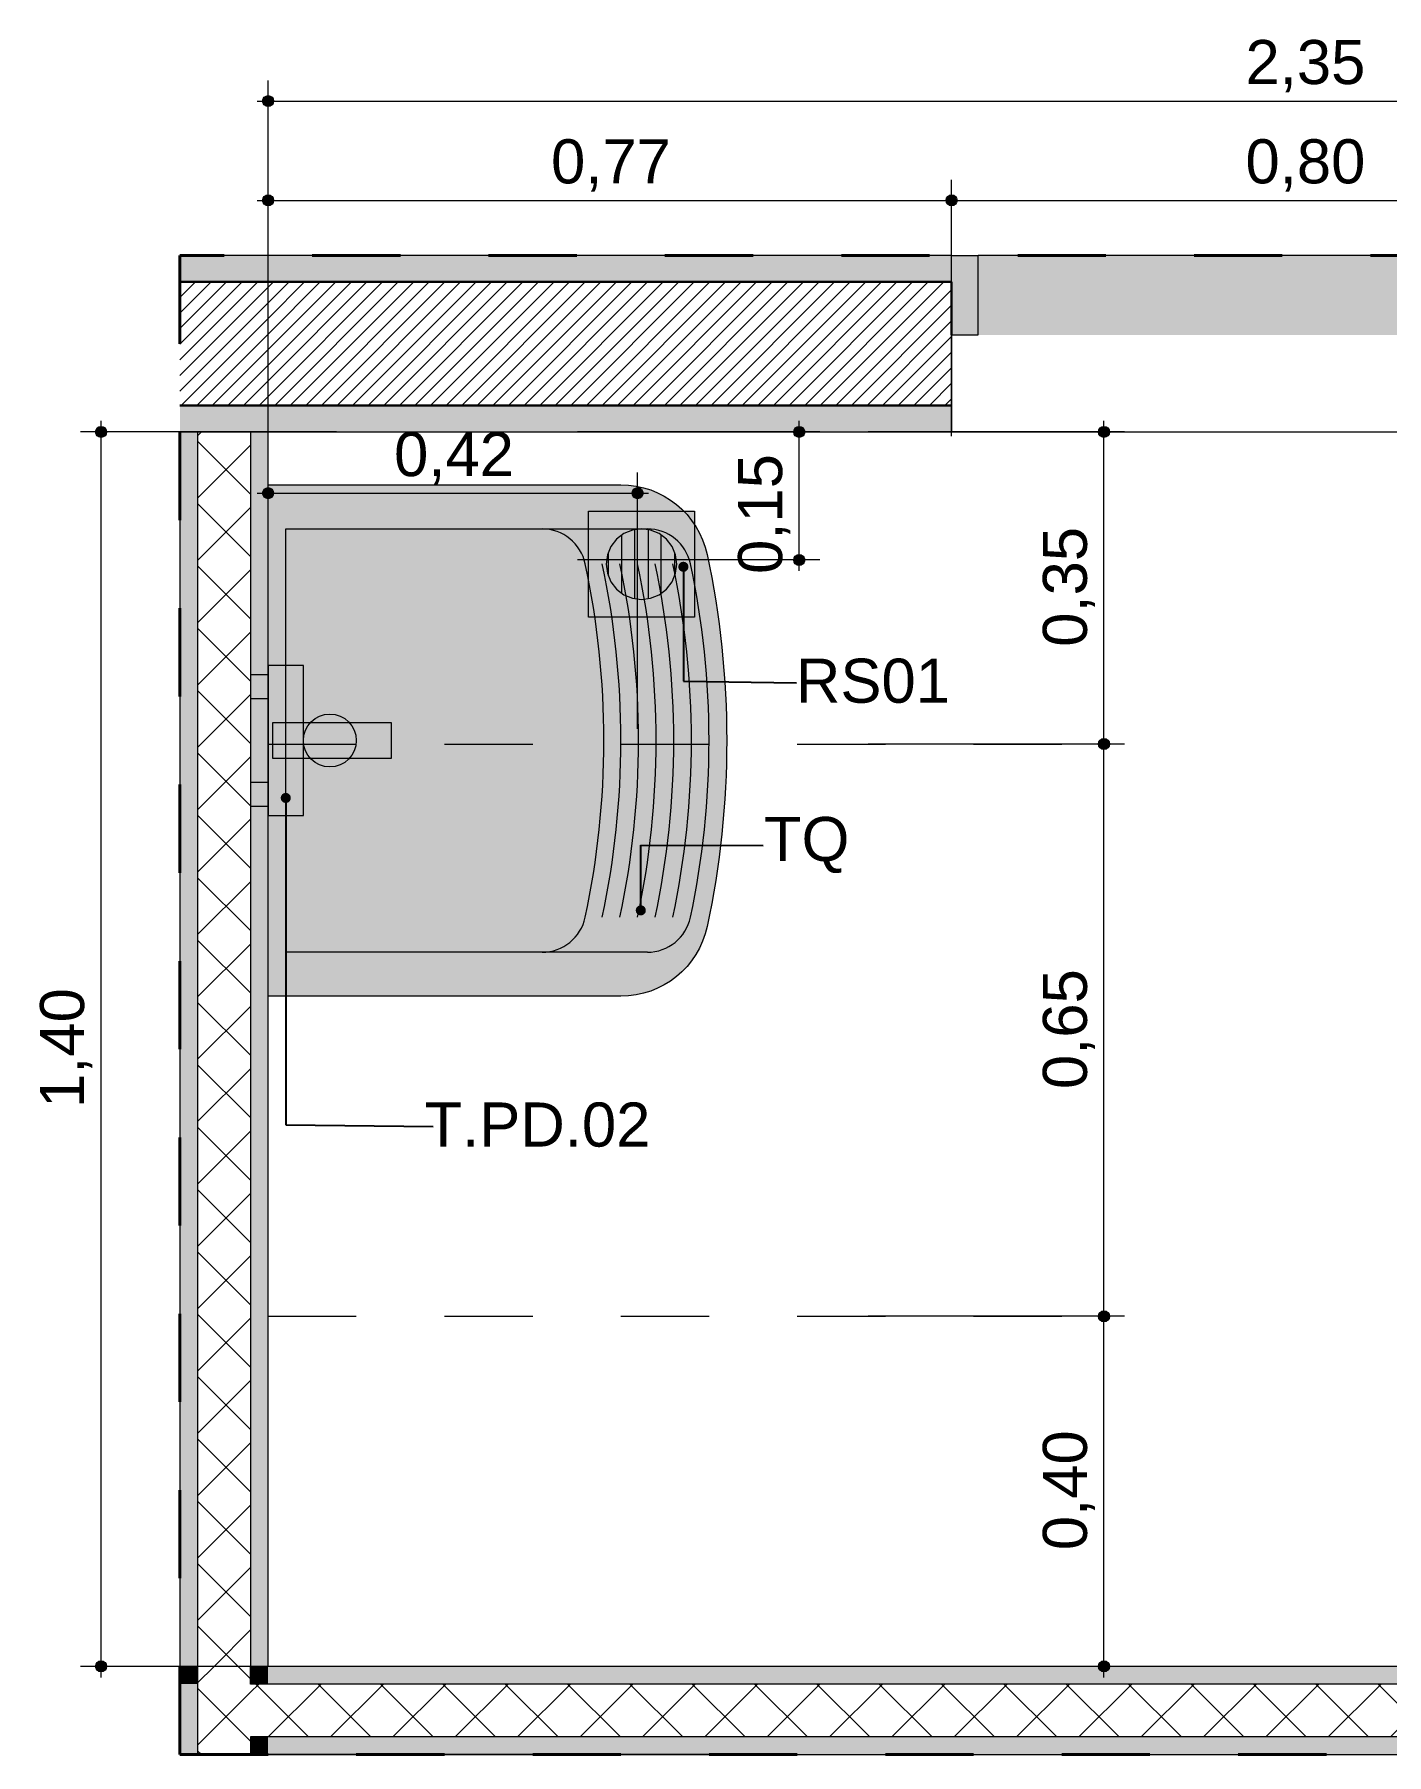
# Model space of a CAD drawing. Header units: metres. Extents: x -1.9 to 95.3, y -2.2 to 2.5.
# Drawn here: x 62.108 to 63.641, y -2.225 to -0.274 of the extents above; entities that cross this region are included whole.
import ezdxf

# ---------------------------------------------------------------- set-up
doc = ezdxf.new("R2010")
doc.units = ezdxf.units.M
doc.header["$MEASUREMENT"] = 0
doc.linetypes.add('Dashed', pattern=[0.035, 0.0225, -0.0125])
for name, color, linetype, lineweight in [('0_Caneta_No__1', 7, 'Continuous', 40), ('NOTAS-DETALHAMENTO.EXEC_Caneta_No__1', 7, 'Continuous', 40), ('NOTAS-DETALHAMENTO.EXEC_Caneta_No__241', 7, 'Continuous', 13), ('PAREDE CONSTRUIR_Caneta_No__241', 7, 'Continuous', 13), ('PAREDE CONSTRUIR_Caneta_No__255', 255, 'Continuous', 0), ('PAREDE CONSTRUIR_Caneta_No__3', 7, 'Continuous', 30), ('PAREDE CONSTRUIR_Caneta_No__83', 84, 'Continuous', 0), ('PAREDE CONSTRUIR_Caneta_No__91', 255, 'Continuous', 0)]:
    doc.layers.add(name, color=color, linetype=linetype, lineweight=lineweight)
for name, color, linetype, lineweight, true_color in [('0_Caneta_No__167', 7, 'Continuous', 0, 0x0035d5), ('0_Caneta_No__25', 7, 'Continuous', 13, 0x982312), ('EIXO HIDRÁULICO - Executivo.EXEC_Caneta_No__167', 7, 'Continuous', 0, 0x0035d5), ('LOUCAS-METAIS.ARQ_Caneta_No__13', 7, 'Continuous', 0, 0xaaaaaa), ('LOUCAS-METAIS.ARQ_Caneta_No__16', 7, 'Continuous', 0, 0xc9c9c9), ('LOUCAS-METAIS.ARQ_Caneta_No__18', 7, 'Continuous', 0, 0xdfdfdf), ('RALO_Caneta_No__19', 7, 'Continuous', 0, 0xe9e9e9), ('RALO_Caneta_No__96', 7, 'Continuous', 0, 0xb6b6b6)]:
    doc.layers.add(name, color=color, linetype=linetype, lineweight=lineweight, true_color=true_color)
doc.styles.add('GENERATED_STYLE_1', font='arial.ttf')
doc.dimstyles.new('GENERATED_STYLE__1', dxfattribs={"dimtxt": 0.05, "dimasz": 0.02375, "dimexe": 0.18, "dimexo": 0.267183, "dimgap": 0, "dimtad": 1, "dimtih": 1, "dimtoh": 1, "dimzin": 0, "dimdsep": 46, "dimtxsty": 'GENERATED_STYLE_1', "dimblk": 'ARROWHEAD_11', "dimblk1": 'ARROWHEAD_11', "dimblk2": 'ARROWHEAD_11', "dimcen": 0.09, "dimclrd": 256, "dimclre": 256, "dimclrt": 256, "dimadec": 0, "dimazin": 0, "dimtfac": 1, "dimtdec": 4, "dimtmove": 0, "dimatfit": 3, "dimfxl": 0, "dimtolj": 1, "dimtzin": 0, "dimarcsym": 0})
doc.dimstyles.new('GENERATED_STYLE__11', dxfattribs={"dimtxt": 0.05, "dimasz": 0.02375, "dimexe": 0.18, "dimexo": 0.0625, "dimgap": 0, "dimtad": 1, "dimzin": 0, "dimdsep": 46, "dimtxsty": 'GENERATED_STYLE_1', "dimblk": 'ARROWHEAD_11', "dimblk1": 'ARROWHEAD_11', "dimblk2": 'ARROWHEAD_11', "dimcen": 0.09, "dimclrd": 256, "dimclre": 256, "dimclrt": 256, "dimadec": 0, "dimazin": 0, "dimtfac": 1, "dimtdec": 4, "dimtmove": 2, "dimatfit": 3, "dimfxl": 0, "dimtolj": 1, "dimtzin": 0, "dimarcsym": 0})
doc.dimstyles.new('GENERATED_STYLE__2', dxfattribs={"dimtxt": 0.05, "dimasz": 0.02375, "dimexe": 0.18, "dimexo": 0.267183, "dimgap": 0, "dimtad": 1, "dimzin": 0, "dimdsep": 46, "dimtxsty": 'GENERATED_STYLE_1', "dimblk": 'ARROWHEAD_11', "dimblk1": 'ARROWHEAD_11', "dimblk2": 'ARROWHEAD_11', "dimcen": 0.09, "dimclrd": 256, "dimclre": 256, "dimclrt": 256, "dimadec": 0, "dimazin": 0, "dimtfac": 1, "dimtdec": 4, "dimtmove": 0, "dimatfit": 3, "dimfxl": 0, "dimtolj": 1, "dimtzin": 0, "dimarcsym": 0})
doc.dimstyles.new('GENERATED_STYLE__3', dxfattribs={"dimtxt": 0.05, "dimasz": 0.02375, "dimexe": 0.18, "dimexo": 0.267183, "dimgap": 0, "dimtad": 1, "dimzin": 0, "dimdsep": 46, "dimtxsty": 'GENERATED_STYLE_1', "dimblk": 'ARROWHEAD_11', "dimblk1": 'ARROWHEAD_11', "dimblk2": 'ARROWHEAD_11', "dimcen": 0.09, "dimclrd": 256, "dimclre": 256, "dimclrt": 256, "dimadec": 0, "dimazin": 0, "dimtfac": 1, "dimtdec": 4, "dimtmove": 0, "dimatfit": 3, "dimfxl": 0, "dimtolj": 1, "dimtzin": 0, "dimarcsym": 0})
doc.dimstyles.new('GENERATED_STYLE__6', dxfattribs={"dimtxt": 0.18, "dimasz": 0.0228, "dimexe": 0.18, "dimexo": 0.0625, "dimgap": 0, "dimtad": 0, "dimtih": 1, "dimtoh": 1, "dimdec": 4, "dimzin": 0, "dimdsep": 46, "dimcen": 0.09, "dimadec": 0, "dimazin": 0, "dimtfac": 1, "dimtdec": 4, "dimtmove": 0, "dimatfit": 3, "dimldrblk": 'ARROWHEAD_11', "dimfxl": 0, "dimtolj": 1, "dimtzin": 0, "dimarcsym": 0})
pattern_1 = [(45, (63.59803, -1.475044), (-0.0353553, 0.0353553), []), (135, (63.59803, -1.475044), (0.0353553, 0.0353553), [])]
pattern_2 = [(45, (63.59803, -1.475044), (-0.00883883, 0.00883883), [])]

# ---------------------------------------------------------------- blocks, each defined once
blk = doc.blocks.new('*D228', base_point=(63.598, -1.475))
at = {"layer": '0_Caneta_No__167', "linetype": 'Continuous', "lineweight": 0, "true_color": 0x0035d5}
for points in [[(63.3146, -1.728), (63.3151, -1.7303), (63.3164, -1.7324), (63.3184, -1.7337), (63.3208, -1.7342), (63.3232, -1.7337), (63.3252, -1.7324), (63.3266, -1.7303), (63.3271, -1.728), (63.3266, -1.7256), (63.3252, -1.7235), (63.3232, -1.7222), (63.3208, -1.7217), (63.3184, -1.7222), (63.3164, -1.7235), (63.3151, -1.7256)], [(63.3146, -2.125), (63.3151, -2.1274), (63.3164, -2.1294), (63.3184, -2.1308), (63.3208, -2.1312), (63.3232, -2.1308), (63.3252, -2.1294), (63.3266, -2.1274), (63.3271, -2.125), (63.3266, -2.1226), (63.3252, -2.1206), (63.3232, -2.1192), (63.3208, -2.1187), (63.3184, -2.1192), (63.3164, -2.1206), (63.3151, -2.1226)]]:
    blk.add_hatch(color=162, dxfattribs=at).paths.add_polyline_path(points)
at = {"layer": '0_Caneta_No__167', "color": 162, "linetype": 'Continuous', "lineweight": 0, "true_color": 0x0035d5}
for p, q in [((63.3146, -1.728), (63.0536, -1.728)), ((63.3208, -2.1187), (63.3208, -1.7342)), ((63.3443, -1.728), (63.3271, -1.728)), ((63.3146, -2.125), (63.0536, -2.125)), ((63.3443, -2.125), (63.3271, -2.125)), ((63.3208, -2.1375), (63.3208, -2.1312))]:
    blk.add_line(p, q, dxfattribs=at)
for centre in [(63.3208, -1.728), (63.3208, -2.125)]:
    blk.add_circle(centre, 0.00625, dxfattribs=at)
at = {"layer": '0_Caneta_No__167', "color": 162, "lineweight": 0, "true_color": 0x0035d5, "insert": (63.3108, -1.9932), "char_height": 0.05, "attachment_point": 7, "rotation": 90, "style": 'GENERATED_STYLE_1'}
blk.add_mtext('\\A1;{\\pql;\\fArial|b0|i0|c0|p0;\\W1.000000;0,40}', dxfattribs=at)
blk = doc.blocks.new('ARROWHEAD_11')
at = {"color": 0, "linetype": 'Continuous', "lineweight": 0}
blk.add_line((0, 0), (-1, 0), dxfattribs=at)
at = {"color": 0, "linetype": 'Continuous', "lineweight": 0, "const_width": 0.25, "flags": 128}
blk.add_lwpolyline([(-0.125, 0, 1), (0.125, 0, 1)], format="xyb", close=True, dxfattribs=at)
blk = doc.blocks.new('*D229', base_point=(63.598, -1.475))
at = {"layer": '0_Caneta_No__167', "linetype": 'Continuous', "lineweight": 0, "true_color": 0x0035d5}
for points in [[(63.3146, -1.0791), (63.3151, -1.0815), (63.3164, -1.0835), (63.3184, -1.0849), (63.3208, -1.0853), (63.3232, -1.0849), (63.3252, -1.0835), (63.3266, -1.0815), (63.3271, -1.0791), (63.3266, -1.0767), (63.3252, -1.0747), (63.3232, -1.0733), (63.3208, -1.0728), (63.3184, -1.0733), (63.3164, -1.0747), (63.3151, -1.0767)], [(63.3146, -1.728), (63.3151, -1.7303), (63.3164, -1.7324), (63.3184, -1.7337), (63.3208, -1.7342), (63.3232, -1.7337), (63.3252, -1.7324), (63.3266, -1.7303), (63.3271, -1.728), (63.3266, -1.7256), (63.3252, -1.7235), (63.3232, -1.7222), (63.3208, -1.7217), (63.3184, -1.7222), (63.3164, -1.7235), (63.3151, -1.7256)]]:
    blk.add_hatch(color=162, dxfattribs=at).paths.add_polyline_path(points)
at = {"layer": '0_Caneta_No__167', "color": 162, "linetype": 'Continuous', "lineweight": 0, "true_color": 0x0035d5}
for p, q in [((63.3146, -1.0791), (63.0536, -1.0791)), ((63.3208, -1.7217), (63.3208, -1.0853)), ((63.3443, -1.0791), (63.3271, -1.0791)), ((63.3146, -1.728), (63.0536, -1.728)), ((63.3443, -1.728), (63.3271, -1.728))]:
    blk.add_line(p, q, dxfattribs=at)
for centre in [(63.3208, -1.0791), (63.3208, -1.728)]:
    blk.add_circle(centre, 0.00625, dxfattribs=at)
at = {"layer": '0_Caneta_No__167', "color": 162, "lineweight": 0, "true_color": 0x0035d5, "insert": (63.3108, -1.4703), "char_height": 0.05, "attachment_point": 7, "rotation": 90, "style": 'GENERATED_STYLE_1'}
blk.add_mtext('\\A1;{\\pql;\\fArial|b0|i0|c0|p0;\\W1.000000;0,65}', dxfattribs=at)
blk = doc.blocks.new('*D230', base_point=(63.598, -1.475))
at = {"layer": '0_Caneta_No__167', "linetype": 'Continuous', "lineweight": 0, "true_color": 0x0035d5}
for points in [[(63.3146, -0.7251), (63.3151, -0.7275), (63.3164, -0.7295), (63.3184, -0.7309), (63.3208, -0.7313), (63.3232, -0.7309), (63.3252, -0.7295), (63.3266, -0.7275), (63.3271, -0.7251), (63.3266, -0.7227), (63.3252, -0.7207), (63.3232, -0.7193), (63.3208, -0.7188), (63.3184, -0.7193), (63.3164, -0.7207), (63.3151, -0.7227)], [(63.3146, -1.0791), (63.3151, -1.0815), (63.3164, -1.0835), (63.3184, -1.0849), (63.3208, -1.0853), (63.3232, -1.0849), (63.3252, -1.0835), (63.3266, -1.0815), (63.3271, -1.0791), (63.3266, -1.0767), (63.3252, -1.0747), (63.3232, -1.0733), (63.3208, -1.0728), (63.3184, -1.0733), (63.3164, -1.0747), (63.3151, -1.0767)]]:
    blk.add_hatch(color=162, dxfattribs=at).paths.add_polyline_path(points)
at = {"layer": '0_Caneta_No__167', "color": 162, "linetype": 'Continuous', "lineweight": 0, "true_color": 0x0035d5}
for p, q in [((63.3208, -0.7188), (63.3208, -0.7126)), ((63.3146, -0.7251), (63.0536, -0.7251)), ((63.3208, -1.0728), (63.3208, -0.7313)), ((63.3443, -0.7251), (63.3271, -0.7251)), ((63.3146, -1.0791), (63.0536, -1.0791)), ((63.3443, -1.0791), (63.3271, -1.0791))]:
    blk.add_line(p, q, dxfattribs=at)
for centre in [(63.3208, -0.7251), (63.3208, -1.0791)]:
    blk.add_circle(centre, 0.00625, dxfattribs=at)
at = {"layer": '0_Caneta_No__167', "color": 162, "lineweight": 0, "true_color": 0x0035d5, "insert": (63.3108, -0.9688), "char_height": 0.05, "attachment_point": 7, "rotation": 90, "style": 'GENERATED_STYLE_1'}
blk.add_mtext('\\A1;{\\pql;\\fArial|b0|i0|c0|p0;\\W1.000000;0,35}', dxfattribs=at)
blk = doc.blocks.new('*D231', base_point=(63.598, -1.475))
at = {"layer": '0_Caneta_No__25', "linetype": 'Continuous', "lineweight": 13, "true_color": 0x982312}
for points in [[(62.1773, -0.7251), (62.1778, -0.7275), (62.1791, -0.7295), (62.1812, -0.7309), (62.1836, -0.7313), (62.1859, -0.7309), (62.188, -0.7295), (62.1893, -0.7275), (62.1898, -0.7251), (62.1893, -0.7227), (62.188, -0.7207), (62.1859, -0.7193), (62.1836, -0.7188), (62.1812, -0.7193), (62.1791, -0.7207), (62.1778, -0.7227)], [(62.1773, -2.125), (62.1778, -2.1274), (62.1791, -2.1294), (62.1812, -2.1308), (62.1836, -2.1312), (62.1859, -2.1308), (62.188, -2.1294), (62.1893, -2.1274), (62.1898, -2.125), (62.1893, -2.1226), (62.188, -2.1206), (62.1859, -2.1192), (62.1836, -2.1187), (62.1812, -2.1192), (62.1791, -2.1206), (62.1778, -2.1226)]]:
    blk.add_hatch(color=24, dxfattribs=at).paths.add_polyline_path(points)
at = {"layer": '0_Caneta_No__25', "color": 24, "linetype": 'Continuous', "lineweight": 13, "true_color": 0x982312}
for p, q in [((62.1836, -0.7188), (62.1836, -0.7126)), ((62.1773, -0.7251), (62.1601, -0.7251)), ((62.1836, -2.1187), (62.1836, -0.7313)), ((62.4507, -0.7251), (62.1898, -0.7251)), ((62.1773, -2.125), (62.1601, -2.125)), ((62.4507, -2.125), (62.1898, -2.125)), ((62.1836, -2.1375), (62.1836, -2.1312))]:
    blk.add_line(p, q, dxfattribs=at)
for centre in [(62.1836, -0.7251), (62.1836, -2.125)]:
    blk.add_circle(centre, 0.00625, dxfattribs=at)
at = {"layer": '0_Caneta_No__25', "color": 24, "lineweight": 13, "true_color": 0x982312, "insert": (62.1736, -1.4918), "char_height": 0.05, "attachment_point": 7, "rotation": 90, "style": 'GENERATED_STYLE_1'}
blk.add_mtext('\\A1;{\\pql;\\fArial|b0|i0|c0|p0;\\W1.000000;1,40}', dxfattribs=at)
blk = doc.blocks.new('*D232', base_point=(63.598, -1.475))
at = {"layer": '0_Caneta_No__25', "linetype": 'Continuous', "lineweight": 13, "true_color": 0x982312}
for points in [[(62.3668, -0.4626), (62.3673, -0.465), (62.3686, -0.467), (62.3706, -0.4684), (62.373, -0.4689), (62.3754, -0.4684), (62.3774, -0.467), (62.3788, -0.465), (62.3793, -0.4626), (62.3788, -0.4602), (62.3774, -0.4582), (62.3754, -0.4568), (62.373, -0.4564), (62.3706, -0.4568), (62.3686, -0.4582), (62.3673, -0.4602)], [(63.1418, -0.4626), (63.1423, -0.465), (63.1436, -0.467), (63.1456, -0.4684), (63.148, -0.4689), (63.1504, -0.4684), (63.1524, -0.467), (63.1538, -0.465), (63.1543, -0.4626), (63.1538, -0.4602), (63.1524, -0.4582), (63.1504, -0.4568), (63.148, -0.4564), (63.1456, -0.4568), (63.1436, -0.4582), (63.1423, -0.4602)]]:
    blk.add_hatch(color=24, dxfattribs=at).paths.add_polyline_path(points)
at = {"layer": '0_Caneta_No__25', "color": 24, "linetype": 'Continuous', "lineweight": 13, "true_color": 0x982312}
for p, q in [((62.373, -0.4564), (62.373, -0.4392)), ((63.148, -0.4564), (63.148, -0.4392)), ((62.3605, -0.4626), (62.3668, -0.4626)), ((62.3793, -0.4626), (63.1418, -0.4626)), ((62.373, -0.7298), (62.373, -0.4689)), ((63.148, -0.7298), (63.148, -0.4689))]:
    blk.add_line(p, q, dxfattribs=at)
for centre in [(62.373, -0.4626), (63.148, -0.4626)]:
    blk.add_circle(centre, 0.00625, dxfattribs=at)
at = {"layer": '0_Caneta_No__25', "color": 24, "lineweight": 13, "true_color": 0x982312, "insert": (62.6938, -0.4526), "char_height": 0.05, "attachment_point": 7, "style": 'GENERATED_STYLE_1'}
blk.add_mtext('\\A1;{\\pql;\\fArial|b0|i0|c0|p0;\\W1.000000;0,77}', dxfattribs=at)
blk = doc.blocks.new('*D233', base_point=(63.598, -1.475))
at = {"layer": '0_Caneta_No__25', "linetype": 'Continuous', "lineweight": 13, "true_color": 0x982312}
for points in [[(63.1418, -0.4626), (63.1423, -0.465), (63.1436, -0.467), (63.1456, -0.4684), (63.148, -0.4689), (63.1504, -0.4684), (63.1524, -0.467), (63.1538, -0.465), (63.1543, -0.4626), (63.1538, -0.4602), (63.1524, -0.4582), (63.1504, -0.4568), (63.148, -0.4564), (63.1456, -0.4568), (63.1436, -0.4582), (63.1423, -0.4602)], [(63.9418, -0.4626), (63.9423, -0.465), (63.9436, -0.467), (63.9456, -0.4684), (63.948, -0.4689), (63.9504, -0.4684), (63.9524, -0.467), (63.9538, -0.465), (63.9543, -0.4626), (63.9538, -0.4602), (63.9524, -0.4582), (63.9504, -0.4568), (63.948, -0.4564), (63.9456, -0.4568), (63.9436, -0.4582), (63.9423, -0.4602)]]:
    blk.add_hatch(color=24, dxfattribs=at).paths.add_polyline_path(points)
at = {"layer": '0_Caneta_No__25', "color": 24, "linetype": 'Continuous', "lineweight": 13, "true_color": 0x982312}
for p, q in [((63.948, -0.4564), (63.948, -0.4392)), ((63.1543, -0.4626), (63.9418, -0.4626)), ((63.948, -0.7298), (63.948, -0.4689))]:
    blk.add_line(p, q, dxfattribs=at)
blk.add_circle((63.948, -0.4626), 0.00625, dxfattribs=at)
at = {"layer": '0_Caneta_No__25', "color": 24, "lineweight": 13, "true_color": 0x982312, "insert": (63.4813, -0.4526), "char_height": 0.05, "attachment_point": 7, "style": 'GENERATED_STYLE_1'}
blk.add_mtext('\\A1;{\\pql;\\fArial|b0|i0|c0|p0;\\W1.000000;0,80}', dxfattribs=at)
blk = doc.blocks.new('*D235', base_point=(63.598, -1.475))
at = {"layer": '0_Caneta_No__25', "linetype": 'Continuous', "lineweight": 13, "true_color": 0x982312}
for points in [[(62.3668, -0.35), (62.3673, -0.3524), (62.3686, -0.3544), (62.3706, -0.3558), (62.373, -0.3562), (62.3754, -0.3558), (62.3774, -0.3544), (62.3788, -0.3524), (62.3793, -0.35), (62.3788, -0.3476), (62.3774, -0.3456), (62.3754, -0.3442), (62.373, -0.3437), (62.3706, -0.3442), (62.3686, -0.3456), (62.3673, -0.3476)], [(64.7168, -0.35), (64.7173, -0.3524), (64.7186, -0.3544), (64.7206, -0.3558), (64.723, -0.3562), (64.7254, -0.3558), (64.7274, -0.3544), (64.7288, -0.3524), (64.7293, -0.35), (64.7288, -0.3476), (64.7274, -0.3456), (64.7254, -0.3442), (64.723, -0.3437), (64.7206, -0.3442), (64.7186, -0.3456), (64.7173, -0.3476)]]:
    blk.add_hatch(color=24, dxfattribs=at).paths.add_polyline_path(points)
at = {"layer": '0_Caneta_No__25', "color": 24, "linetype": 'Continuous', "lineweight": 13, "true_color": 0x982312}
for p, q in [((62.373, -0.3437), (62.373, -0.3266)), ((64.723, -0.3437), (64.723, -0.3266)), ((62.3605, -0.35), (62.3668, -0.35)), ((62.3793, -0.35), (64.7168, -0.35)), ((64.7293, -0.35), (64.7355, -0.35)), ((62.373, -0.6172), (62.373, -0.3562)), ((64.723, -0.6172), (64.723, -0.3562))]:
    blk.add_line(p, q, dxfattribs=at)
for centre in [(62.373, -0.35), (64.723, -0.35)]:
    blk.add_circle(centre, 0.00625, dxfattribs=at)
at = {"layer": '0_Caneta_No__25', "color": 24, "lineweight": 13, "true_color": 0x982312, "insert": (63.4813, -0.34), "char_height": 0.05, "attachment_point": 7, "style": 'GENERATED_STYLE_1'}
blk.add_mtext('\\A1;{\\pql;\\fArial|b0|i0|c0|p0;\\W1.000000;2,35}', dxfattribs=at)
blk = doc.blocks.new('*D240', base_point=(63.598, -1.475))
at = {"layer": '0_Caneta_No__25', "linetype": 'Continuous', "lineweight": 13, "true_color": 0x982312}
for points in [[(62.9689, -0.7251), (62.9694, -0.7275), (62.9708, -0.7295), (62.9728, -0.7309), (62.9752, -0.7313), (62.9776, -0.7309), (62.9796, -0.7295), (62.981, -0.7275), (62.9814, -0.7251), (62.981, -0.7227), (62.9796, -0.7207), (62.9776, -0.7193), (62.9752, -0.7188), (62.9728, -0.7193), (62.9708, -0.7207), (62.9694, -0.7227)], [(62.9689, -0.8703), (62.9694, -0.8727), (62.9708, -0.8747), (62.9728, -0.8761), (62.9752, -0.8766), (62.9776, -0.8761), (62.9796, -0.8747), (62.981, -0.8727), (62.9814, -0.8703), (62.981, -0.8679), (62.9796, -0.8659), (62.9776, -0.8645), (62.9752, -0.8641), (62.9728, -0.8645), (62.9708, -0.8659), (62.9694, -0.8679)]]:
    blk.add_hatch(color=24, dxfattribs=at).paths.add_polyline_path(points)
at = {"layer": '0_Caneta_No__25', "color": 24, "linetype": 'Continuous', "lineweight": 13, "true_color": 0x982312}
for p, q in [((62.9752, -0.7188), (62.9752, -0.7126)), ((62.9689, -0.7251), (62.7237, -0.7251)), ((62.9752, -0.8641), (62.9752, -0.7313)), ((62.9986, -0.7251), (62.9814, -0.7251)), ((62.9689, -0.8703), (62.7237, -0.8703)), ((62.9752, -0.8828), (62.9752, -0.8766)), ((62.9986, -0.8703), (62.9814, -0.8703))]:
    blk.add_line(p, q, dxfattribs=at)
for centre in [(62.9752, -0.7251), (62.9752, -0.8703)]:
    blk.add_circle(centre, 0.00625, dxfattribs=at)
at = {"layer": '0_Caneta_No__25', "color": 24, "lineweight": 13, "true_color": 0x982312, "insert": (62.9652, -0.8862), "char_height": 0.05, "attachment_point": 7, "rotation": 90, "style": 'GENERATED_STYLE_1'}
blk.add_mtext('\\A1;{\\pql;\\fArial|b0|i0|c0|p0;\\W1.000000;0,15}', dxfattribs=at)
blk = doc.blocks.new('*D241', base_point=(63.598, -1.475))
at = {"layer": '0_Caneta_No__25', "linetype": 'Continuous', "lineweight": 13, "true_color": 0x982312}
for points in [[(62.3668, -0.7946), (62.3673, -0.797), (62.3686, -0.7991), (62.3706, -0.8004), (62.373, -0.8009), (62.3754, -0.8004), (62.3774, -0.7991), (62.3788, -0.797), (62.3793, -0.7946), (62.3788, -0.7922), (62.3774, -0.7902), (62.3754, -0.7889), (62.373, -0.7884), (62.3706, -0.7889), (62.3686, -0.7902), (62.3673, -0.7922)], [(62.7857, -0.7946), (62.7862, -0.797), (62.7875, -0.7991), (62.7895, -0.8004), (62.7919, -0.8009), (62.7943, -0.8004), (62.7964, -0.7991), (62.7977, -0.797), (62.7982, -0.7946), (62.7977, -0.7922), (62.7964, -0.7902), (62.7943, -0.7889), (62.7919, -0.7884), (62.7895, -0.7889), (62.7875, -0.7902), (62.7862, -0.7922)]]:
    blk.add_hatch(color=24, dxfattribs=at).paths.add_polyline_path(points)
at = {"layer": '0_Caneta_No__25', "color": 24, "linetype": 'Continuous', "lineweight": 13, "true_color": 0x982312}
for p, q in [((62.373, -0.7884), (62.373, -0.5275)), ((62.7919, -0.7884), (62.7919, -0.7712)), ((62.3605, -0.7946), (62.3668, -0.7946)), ((62.3793, -0.7946), (62.7857, -0.7946)), ((62.7982, -0.7946), (62.8044, -0.7946)), ((62.373, -0.8181), (62.373, -0.8009)), ((62.7919, -1.0618), (62.7919, -0.8009))]:
    blk.add_line(p, q, dxfattribs=at)
for centre in [(62.373, -0.7946), (62.7919, -0.7946)]:
    blk.add_circle(centre, 0.00625, dxfattribs=at)
at = {"layer": '0_Caneta_No__25', "color": 24, "lineweight": 13, "true_color": 0x982312, "insert": (62.5158, -0.7846), "char_height": 0.05, "attachment_point": 7, "style": 'GENERATED_STYLE_1'}
blk.add_mtext('\\A1;{\\pql;\\fArial|b0|i0|c0|p0;\\W1.000000;0,42}', dxfattribs=at)

msp = doc.modelspace()

# ---------------------------------------------------------------- hatches: boundary and pattern name
at = {"layer": 'LOUCAS-METAIS.ARQ_Caneta_No__16', "linetype": 'Continuous', "lineweight": 0, "true_color": 0xc9c9c9}
h = msp.add_hatch(dxfattribs=at)
h.set_pattern_fill('Haie_OD_LEGENDA_0010', color=9, style=0, pattern_type=2)
h.set_pattern_definition([(45, (63.59803, -1.27504), (-0.0636396, 0.0636396), [0, -0.06, 0, -0.09]), (110, (63.79803, -1.27504), (0.0845723, 0.030782), [0, -0.044, 0, -0.076])])
h.paths.add_polyline_path([(62.973, -2.225), (62.373, -2.225), (62.973, -2.225)])
at = {"layer": 'LOUCAS-METAIS.ARQ_Caneta_No__18', "linetype": 'Continuous', "lineweight": 0, "true_color": 0xdfdfdf}
msp.add_hatch(color=254, dxfattribs=at).paths.add_polyline_path([(62.373, -0.7851), (62.373, -1.3651), (62.773, -1.3651, 0.35403), (62.8708, -1.2859, 0.052487), (62.893, -1.0751, 0.052487), (62.8708, -0.8643, 0.35403), (62.773, -0.7851)])
at = {"layer": 'PAREDE CONSTRUIR_Caneta_No__241', "linetype": 'Continuous', "lineweight": 13}
h = msp.add_hatch(dxfattribs=at)
h.set_pattern_fill('common_brick_0010', style=0, pattern_type=2)
h.set_pattern_definition(pattern_2)
h.paths.add_polyline_path([(62.373, -0.5551), (62.273, -0.5551), (62.273, -0.6951), (62.373, -0.6951)])
h = msp.add_hatch(dxfattribs=at)
h.set_pattern_fill('common_brick_0010', style=0, pattern_type=2)
h.set_pattern_definition(pattern_2)
h.paths.add_polyline_path([(62.373, -0.5551), (62.373, -0.6951), (63.148, -0.6951), (63.148, -0.6751), (63.148, -0.6151), (63.148, -0.5551)])
at = {"layer": 'PAREDE CONSTRUIR_Caneta_No__255', "linetype": 'Continuous', "lineweight": 0}
for points in [[(63.918, -0.5251), (63.178, -0.5251), (63.178, -0.6151), (63.918, -0.6151)], [(62.273, -0.7251), (62.273, -2.125), (62.293, -2.125), (62.293, -0.7251)], [(62.353, -0.7251), (62.353, -2.125), (62.373, -2.125), (62.373, -0.7251)], [(62.293, -2.145), (62.273, -2.125), (62.273, -2.145)], [(62.273, -2.125), (62.293, -2.145), (62.293, -2.125)], [(62.353, -2.145), (62.373, -2.145), (62.373, -2.125), (62.353, -2.125)], [(62.373, -2.145), (64.723, -2.145), (64.723, -2.125), (62.373, -2.125)], [(62.273, -2.145), (62.273, -2.225), (62.293, -2.225), (62.293, -2.145)], [(62.353, -2.205), (62.373, -2.225), (62.373, -2.205)], [(62.373, -2.225), (62.353, -2.205), (62.353, -2.225)], [(62.373, -2.205), (62.373, -2.225), (64.723, -2.225), (64.723, -2.205)]]:
    msp.add_hatch(color=255, dxfattribs=at).paths.add_polyline_path(points)
at = {"layer": 'PAREDE CONSTRUIR_Caneta_No__83', "linetype": 'Continuous', "lineweight": 0}
h = msp.add_hatch(dxfattribs=at)
h.set_pattern_fill('Placomur_0010', color=84, style=0, pattern_type=2)
h.set_pattern_definition(pattern_1)
h.paths.add_polyline_path([(62.293, -0.7251), (62.293, -2.125), (62.353, -2.125), (62.353, -0.7251)])
h = msp.add_hatch(dxfattribs=at)
h.set_pattern_fill('Placomur_0010', color=84, style=0, pattern_type=2)
h.set_pattern_definition(pattern_1)
h.paths.add_polyline_path([(62.293, -2.145), (62.353, -2.145), (62.353, -2.125), (62.293, -2.125)])
h = msp.add_hatch(dxfattribs=at)
h.set_pattern_fill('Placomur_0010', color=84, style=0, pattern_type=2)
h.set_pattern_definition(pattern_1)
h.paths.add_polyline_path([(62.293, -2.205), (62.353, -2.205), (62.293, -2.145)])
h = msp.add_hatch(dxfattribs=at)
h.set_pattern_fill('Placomur_0010', color=84, style=0, pattern_type=2)
h.set_pattern_definition(pattern_1)
h.paths.add_polyline_path([(62.353, -2.145), (62.293, -2.145), (62.353, -2.205)])
h = msp.add_hatch(dxfattribs=at)
h.set_pattern_fill('Placomur_0010', color=84, style=0, pattern_type=2)
h.set_pattern_definition(pattern_1)
h.paths.add_polyline_path([(62.353, -2.205), (64.723, -2.205), (64.723, -2.145), (62.353, -2.145)])
h = msp.add_hatch(dxfattribs=at)
h.set_pattern_fill('Placomur_0010', color=84, style=0, pattern_type=2)
h.set_pattern_definition(pattern_1)
h.paths.add_polyline_path([(62.293, -2.205), (62.293, -2.225), (62.353, -2.225), (62.353, -2.205)])
at = {"layer": 'PAREDE CONSTRUIR_Caneta_No__91', "linetype": 'Continuous', "lineweight": 0}
for points in [[(62.273, -0.5251), (62.273, -0.5551), (62.373, -0.5551), (62.373, -0.5251)], [(63.148, -0.5251), (62.373, -0.5251), (62.373, -0.5551), (63.148, -0.5551)], [(63.178, -0.5251), (63.148, -0.5251), (63.148, -0.5551), (63.148, -0.6151), (63.178, -0.6151)], [(62.373, -0.6951), (62.273, -0.6951), (62.273, -0.7251), (62.373, -0.7251)], [(62.373, -0.7251), (63.148, -0.7251), (63.148, -0.6951), (62.373, -0.6951)]]:
    msp.add_hatch(color=255, dxfattribs=at).paths.add_polyline_path(points)
at = {"layer": 'RALO_Caneta_No__19', "linetype": 'Continuous', "lineweight": 0, "true_color": 0xe9e9e9}
h = msp.add_hatch(color=254, dxfattribs=at)
h.paths.add_polyline_path([(62.7363, -0.8151), (62.7363, -0.9351), (62.8563, -0.9351), (62.8563, -0.8151)])
h.paths.add_polyline_path([(62.7963, -0.9151), (62.786, -0.9137), (62.7763, -0.9097), (62.7681, -0.9034), (62.7617, -0.8951), (62.7577, -0.8854), (62.7563, -0.8751), (62.7577, -0.8647), (62.7617, -0.8551), (62.7681, -0.8468), (62.7763, -0.8404), (62.786, -0.8365), (62.7963, -0.8351), (62.8067, -0.8365), (62.8163, -0.8404), (62.8246, -0.8468), (62.831, -0.8551), (62.835, -0.8647), (62.8363, -0.8751), (62.835, -0.8854), (62.831, -0.8951), (62.8246, -0.9034), (62.8163, -0.9097), (62.8067, -0.9137)], flags=0)
for points in [[(62.786, -0.8365), (62.7763, -0.8404), (62.7738, -0.8424), (62.7738, -0.9078), (62.7763, -0.9097), (62.786, -0.9137), (62.7888, -0.9141), (62.7888, -0.8361)], [(62.7888, -0.8361), (62.7888, -0.9141), (62.7963, -0.9151), (62.8038, -0.9141), (62.8038, -0.8361), (62.7963, -0.8351)], [(62.8038, -0.8361), (62.8038, -0.9141), (62.8067, -0.9137), (62.8163, -0.9097), (62.8188, -0.9078), (62.8188, -0.8424), (62.8163, -0.8404), (62.8067, -0.8365)], [(62.7681, -0.8468), (62.7617, -0.8551), (62.7588, -0.862), (62.7588, -0.8882), (62.7617, -0.8951), (62.7681, -0.9034), (62.7738, -0.9078), (62.7738, -0.8424)], [(62.8188, -0.8424), (62.8188, -0.9078), (62.8246, -0.9034), (62.831, -0.8951), (62.8338, -0.8882), (62.8338, -0.862), (62.831, -0.8551), (62.8246, -0.8468)], [(62.7588, -0.862), (62.7577, -0.8647), (62.7563, -0.8751), (62.7577, -0.8854), (62.7588, -0.8882)], [(62.8338, -0.8882), (62.835, -0.8854), (62.8363, -0.8751), (62.835, -0.8647), (62.8338, -0.862)]]:
    msp.add_hatch(color=254, dxfattribs=at).paths.add_polyline_path(points)

# ---------------------------------------------------------------- linework, layer by layer
at = {"layer": '0_Caneta_No__1', "color": 7, "linetype": 'Dashed', "lineweight": 40}
msp.add_lwpolyline([(64.923, -0.5251), (62.273, -0.5251), (62.273, -2.225), (64.923, -2.225)], close=True, dxfattribs=at)
at = {"layer": 'EIXO HIDRÁULICO - Executivo.EXEC_Caneta_No__167', "color": 162, "linetype": 'Dashed', "lineweight": 0, "true_color": 0x0035d5}
for p, q in [((62.373, -1.0791), (63.3225, -1.0791)), ((62.373, -1.728), (63.3225, -1.728))]:
    msp.add_line(p, q, dxfattribs=at)
at = {"layer": 'LOUCAS-METAIS.ARQ_Caneta_No__13', "color": 253, "linetype": 'Continuous', "lineweight": 0, "true_color": 0xaaaaaa}
for p, q in [((62.393, -0.8351), (62.803, -0.8351)), ((62.393, -1.3151), (62.393, -0.8351)), ((62.803, -1.3151), (62.393, -1.3151))]:
    msp.add_line(p, q, dxfattribs=at)
msp.add_lwpolyline([(62.373, -0.7851), (62.773, -0.7851, -0.35403), (62.8708, -0.8643, -0.052487), (62.893, -1.0751, -0.052487), (62.8708, -1.2859, -0.35403), (62.773, -1.3651), (62.373, -1.3651)], format="xyb", close=True, dxfattribs=at)
for points in [[(62.413, -1.1601), (62.413, -0.9901), (62.373, -0.9901), (62.373, -1.1601)], [(62.373, -1.0276), (62.373, -1.0006), (62.353, -1.0006), (62.353, -1.0276)], [(62.513, -1.0951), (62.513, -1.0551), (62.378, -1.0551), (62.378, -1.0951)], [(62.373, -1.1496), (62.373, -1.1226), (62.353, -1.1226), (62.353, -1.1496)]]:
    msp.add_lwpolyline(points, close=True, dxfattribs=at)
at = {"layer": 'LOUCAS-METAIS.ARQ_Caneta_No__13', "color": 253, "linetype": 'Continuous', "lineweight": 0, "true_color": 0xaaaaaa, "flags": 128}
msp.add_lwpolyline([(62.973, -2.225), (62.373, -2.225)], dxfattribs=at)
at = {"layer": 'LOUCAS-METAIS.ARQ_Caneta_No__13', "color": 253, "linetype": 'Continuous', "lineweight": 0, "true_color": 0xaaaaaa}
msp.add_circle((62.443, -1.0751), 0.03, dxfattribs=at)
for centre, radius, start, end in [((62.6837, -0.8851), 0.05, 12.018, 90), ((62.803, -0.8851), 0.05, 12.018, 90), ((61.7912, -1.0751), 0.9625, 0, 12.018), ((61.8105, -1.0751), 0.9625, 0, 12.018), ((61.8305, -1.0751), 0.9625, 0, 12.018), ((61.8505, -1.0751), 0.9625, 0, 12.018), ((61.8705, -1.0751), 0.9625, 0, 12.018), ((61.8905, -1.0751), 0.9625, 0, 12.018), ((61.9105, -1.0751), 0.9625, 0, 12.018), ((61.7912, -1.0751), 0.9625, 347.982, 0), ((61.8105, -1.0751), 0.9625, 347.982, 0), ((61.8305, -1.0751), 0.9625, 347.982, 0), ((61.8505, -1.0751), 0.9625, 347.982, 0), ((61.8705, -1.0751), 0.9625, 347.982, 0), ((61.8905, -1.0751), 0.9625, 347.982, 0), ((61.9105, -1.0751), 0.9625, 347.982, 0), ((62.6837, -1.2651), 0.05, 270, 347.982), ((62.803, -1.2651), 0.05, 270, 347.982)]:
    msp.add_arc(centre, radius, start, end, dxfattribs=at)
at = {"layer": 'PAREDE CONSTRUIR_Caneta_No__241', "color": 7, "linetype": 'Continuous', "lineweight": 13}
for p, q in [((63.148, -0.5251), (63.178, -0.5251)), ((63.178, -0.6151), (63.178, -0.5251)), ((63.918, -0.5251), (63.178, -0.5251)), ((63.148, -0.6151), (63.148, -0.6751)), ((63.148, -0.6151), (63.178, -0.6151)), ((63.148, -0.6751), (63.148, -0.6951)), ((63.148, -0.6951), (63.148, -0.7251)), ((62.293, -0.7251), (62.293, -2.125)), ((62.353, -0.7251), (62.353, -2.125)), ((63.108, -0.7251), (63.148, -0.7251)), ((63.148, -0.7251), (63.948, -0.7251)), ((62.293, -2.125), (62.293, -2.145)), ((62.293, -2.125), (62.293, -2.145)), ((62.353, -2.145), (62.353, -2.125)), ((62.353, -2.145), (62.353, -2.125)), ((62.293, -2.145), (62.293, -2.205)), ((64.723, -2.145), (62.353, -2.145)), ((62.293, -2.205), (62.293, -2.225)), ((62.373, -2.205), (62.353, -2.205)), ((62.353, -2.205), (62.353, -2.225)), ((62.373, -2.205), (62.353, -2.205)), ((64.723, -2.205), (62.373, -2.205))]:
    msp.add_line(p, q, dxfattribs=at)
for points in [[(62.373, -0.5251), (62.273, -0.5251)], [(63.148, -0.5251), (62.373, -0.5251)], [(62.273, -0.7251), (62.373, -0.7251)], [(62.273, -0.7251), (62.293, -0.7251)], [(62.273, -0.7251), (62.273, -2.125)], [(62.293, -0.7251), (62.353, -0.7251)], [(62.353, -0.7251), (62.373, -0.7251)], [(62.373, -0.7251), (63.148, -0.7251)], [(62.373, -2.125), (62.373, -0.7251)], [(62.273, -2.125), (62.273, -2.225)], [(64.723, -2.125), (62.373, -2.125)], [(62.373, -2.225), (64.723, -2.225)]]:
    msp.add_lwpolyline(points, dxfattribs=at)
at = {"layer": 'PAREDE CONSTRUIR_Caneta_No__3', "color": 7, "linetype": 'Continuous', "lineweight": 30}
for p, q in [((62.373, -0.5551), (62.273, -0.5551)), ((63.148, -0.5551), (62.373, -0.5551)), ((63.148, -0.5551), (63.148, -0.6151)), ((62.273, -0.6951), (62.373, -0.6951)), ((62.373, -0.6951), (63.148, -0.6951))]:
    msp.add_line(p, q, dxfattribs=at)
at = {"layer": 'RALO_Caneta_No__96', "color": 253, "linetype": 'Continuous', "lineweight": 0, "true_color": 0xb6b6b6}
for p, q in [((62.7363, -0.8151), (62.8563, -0.8151)), ((62.7363, -0.9351), (62.7363, -0.8151)), ((62.8563, -0.8151), (62.8563, -0.9351)), ((62.786, -0.8365), (62.7763, -0.8404)), ((62.7963, -0.8351), (62.786, -0.8365)), ((62.7888, -0.9141), (62.7888, -0.8361)), ((62.8067, -0.8365), (62.7963, -0.8351)), ((62.8038, -0.8361), (62.8038, -0.9141)), ((62.8163, -0.8404), (62.8067, -0.8365)), ((62.7617, -0.8551), (62.7577, -0.8647)), ((62.7681, -0.8468), (62.7617, -0.8551)), ((62.7763, -0.8404), (62.7681, -0.8468)), ((62.7738, -0.8424), (62.7738, -0.9078)), ((62.8246, -0.8468), (62.8163, -0.8404)), ((62.8188, -0.9078), (62.8188, -0.8424)), ((62.831, -0.8551), (62.8246, -0.8468)), ((62.835, -0.8647), (62.831, -0.8551)), ((62.7577, -0.8647), (62.7563, -0.8751)), ((62.7563, -0.8751), (62.7577, -0.8854)), ((62.7588, -0.8882), (62.7588, -0.862)), ((62.8338, -0.862), (62.8338, -0.8882)), ((62.8363, -0.8751), (62.835, -0.8647)), ((62.835, -0.8854), (62.8363, -0.8751)), ((62.7577, -0.8854), (62.7617, -0.8951)), ((62.7617, -0.8951), (62.7681, -0.9034)), ((62.8246, -0.9034), (62.831, -0.8951)), ((62.831, -0.8951), (62.835, -0.8854)), ((62.7681, -0.9034), (62.7763, -0.9097)), ((62.7763, -0.9097), (62.786, -0.9137)), ((62.786, -0.9137), (62.7963, -0.9151)), ((62.7963, -0.9151), (62.8067, -0.9137)), ((62.8067, -0.9137), (62.8163, -0.9097)), ((62.8163, -0.9097), (62.8246, -0.9034)), ((62.8563, -0.9351), (62.7363, -0.9351))]:
    msp.add_line(p, q, dxfattribs=at)

# ---------------------------------------------------------------- texts
at = {"layer": 'NOTAS-DETALHAMENTO.EXEC_Caneta_No__1', "color": 7, "linetype": 'Continuous', "lineweight": 40, "char_height": 0.05, "attachment_point": 6, "style": 'GENERATED_STYLE_1'}
for s, insert in [('\\A1;{\\pqr;\\fArial|b0|i0|c0|p0;\\W1.000000;RS01}', (63.1462, -1.0076)), ('\\A1;{\\pqr;\\fArial|b0|i0|c0|p0;\\W1.000000;TQ}', (63.0322, -1.1936)), ('\\A1;{\\pqr;\\fArial|b0|i0|c0|p0;\\W1.000000;T.PD.02}', (62.8065, -1.5109))]:
    msp.add_mtext(s, dxfattribs=dict(at, insert=insert))

# ---------------------------------------------------------------- dimensions: what is measured, and where the dimension line sits
at = {"color": 24, "linetype": 'Continuous', "lineweight": 13, "true_color": 0x982312}
for base, p1, p2, picture, middle in [((64.723, -0.35), (62.373, -0.7251), (64.723, -0.7251), '*D235', (63.546, -0.315)), ((63.148029788, -0.462601806), (62.37302979, -0.725088738), (63.148029788, -0.525088745), '*D232', (62.758528796, -0.427601806)), ((63.948, -0.4626), (63.148, -0.5251), (63.948, -0.6151), '*D233', (63.546, -0.4276)), ((62.7919, -0.7946), (62.373, -0.7251), (62.7919, -0.8747), '*D241', (62.5805, -0.7596))]:
    dim = msp.add_linear_dim(base=base, p1=p1, p2=p2, dimstyle='GENERATED_STYLE__1', dxfattribs=at)
    dim.commit()
    dim.dimension.update_dxf_attribs({"geometry": picture, "text_midpoint": middle, "dimtype": 160})
for base, p1, p2, dimstyle, picture, middle in [((62.1836, -0.7251), (62.4156, -2.125), (62.373, -0.7251), 'GENERATED_STYLE__2', '*D231', (62.1486, -1.427)), ((62.9752, -0.7251), (63.0591, -0.8703), (63.0591, -0.7251), 'GENERATED_STYLE__11', '*D240', (62.9402, -0.8215))]:
    dim = msp.add_linear_dim(base=base, p1=p1, p2=p2, angle=90, dimstyle=dimstyle, dxfattribs=at)
    dim.commit()
    dim.dimension.update_dxf_attribs({"geometry": picture, "text_midpoint": middle, "dimtype": 160, "text_rotation": 90})
at = {"color": 162, "linetype": 'Continuous', "lineweight": 0, "true_color": 0x0035d5}
for base, p1, p2, picture, middle in [((63.3208, -0.7251), (63.2277, -1.0791), (62.353, -0.7251), '*D230', (63.2858, -0.9041)), ((63.3208, -1.0791), (63.2548, -1.728), (63.2277, -1.0791), '*D229', (63.2858, -1.4055)), ((63.3208, -1.728), (62.353, -2.125), (63.2548, -1.728), '*D228', (63.2858, -1.9285))]:
    dim = msp.add_linear_dim(base=base, p1=p1, p2=p2, angle=90, dimstyle='GENERATED_STYLE__3', dxfattribs=at)
    dim.commit()
    dim.dimension.update_dxf_attribs({"geometry": picture, "text_midpoint": middle, "dimtype": 160, "text_rotation": 90})

# ---------------------------------------------------------------- leaders
at = {"layer": 'NOTAS-DETALHAMENTO.EXEC_Caneta_No__241', "color": 7, "linetype": 'Continuous', "lineweight": 13, "annotation_type": 0, "has_hookline": 1, "hookline_direction": 0}
for points, text_width in [([(62.8439, -0.8781), (62.8439, -1.0076), (62.9722, -1.0095)], 0.1563), ([(62.393, -1.1402), (62.393, -1.5109), (62.5601, -1.5128)], 0.2507), ([(62.7956, -1.2677), (62.7956, -1.1936), (62.9345, -1.1941)], 0.0928)]:
    msp.add_leader(points, dimstyle='GENERATED_STYLE__6', dxfattribs=dict(at, text_width=text_width))

doc.saveas('drawing.dxf')
